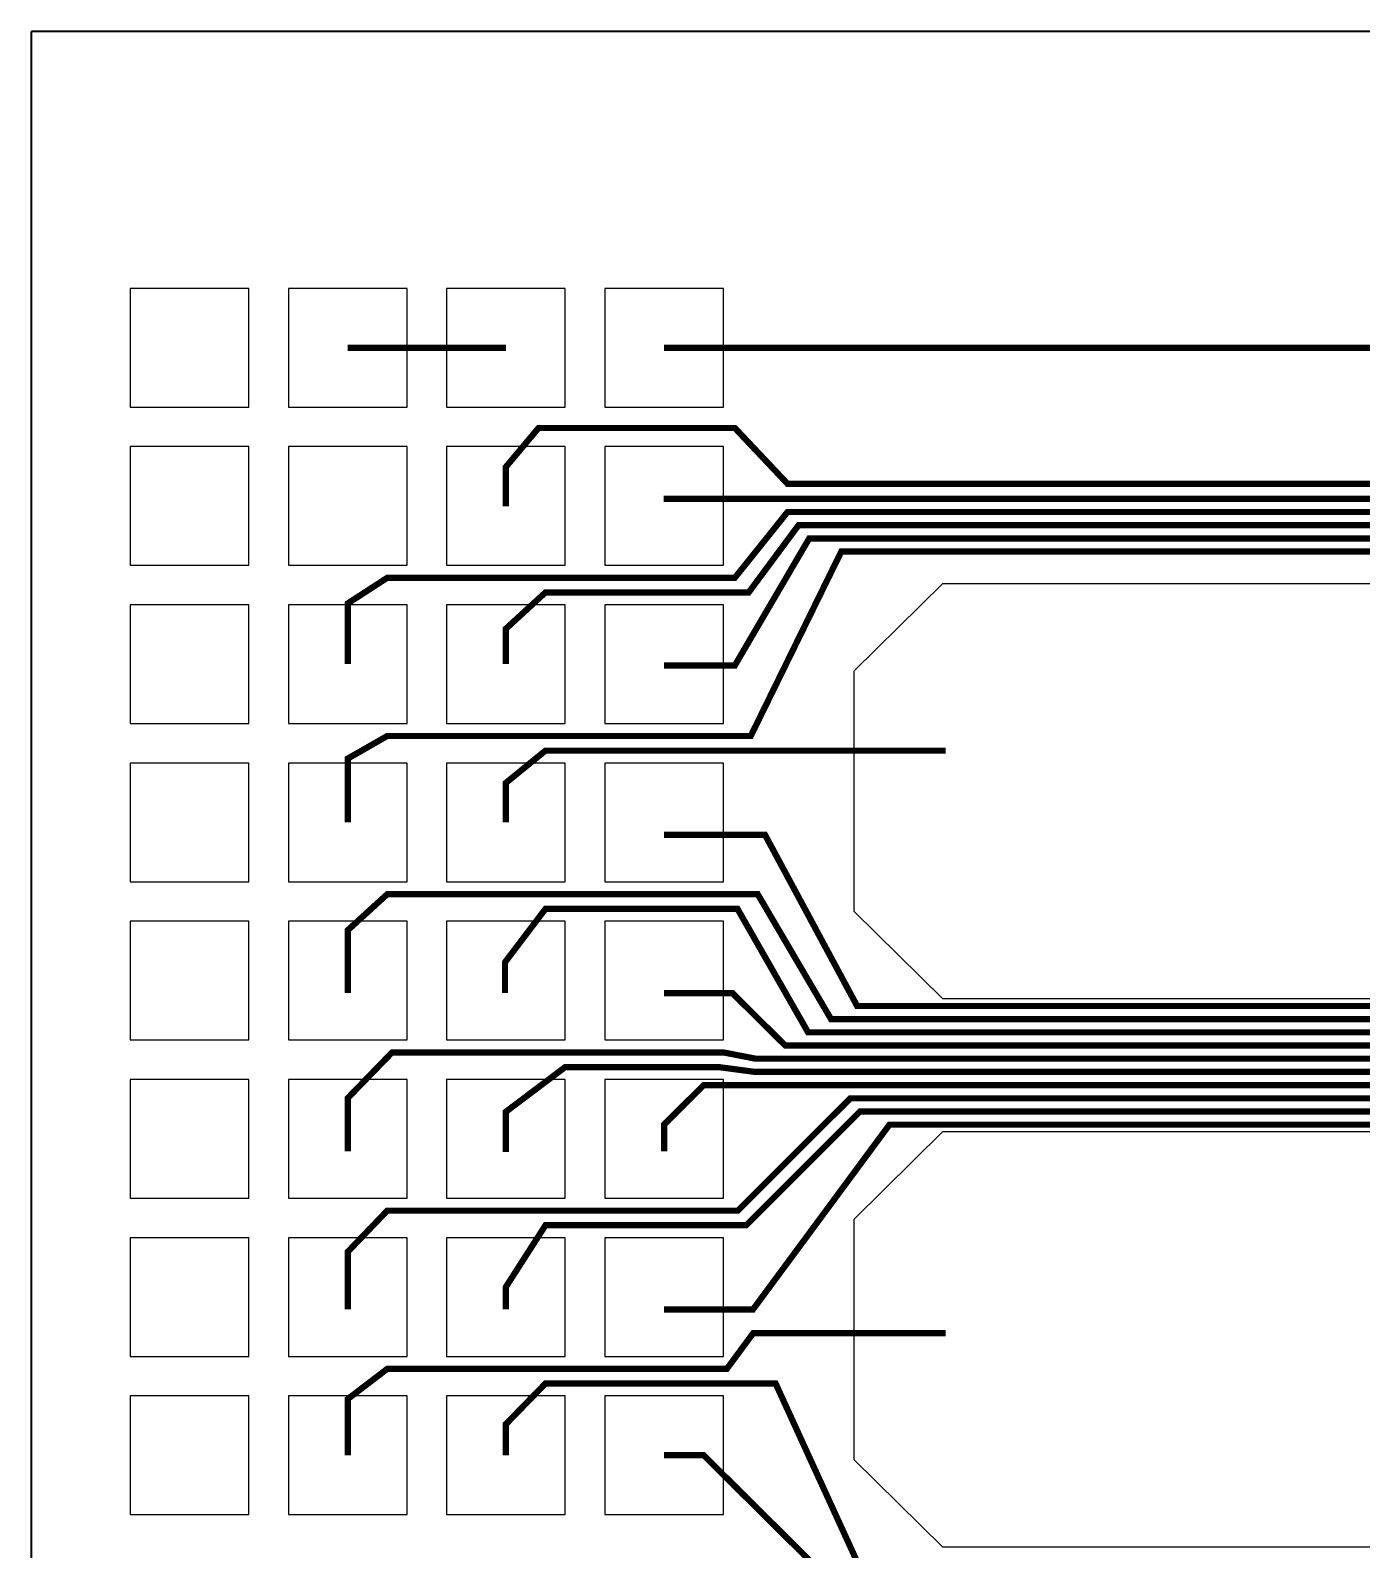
# Model space of a CAD drawing. Extents: x 190.8 to 267.1, y 124 to 174.8.
# Drawn here: x 190.84 to 212.21, y 150.41 to 174.8 of the extents above; entities that cross this region are included whole.
import ezdxf

# ---------------------------------------------------------------- set-up
doc = ezdxf.new("R2010")
doc.units = 0
doc.header["$MEASUREMENT"] = 0

msp = doc.modelspace()

# ---------------------------------------------------------------- linework, layer by layer
for points, const_width in [([(190.855, 174.781), (267.055, 174.781)], 0.03), ([(190.855, 174.781), (190.855, 123.966)], 0.03), ([(195.935, 169.701), (198.475, 169.701)], 0.1), ([(201.014, 169.701), (225.722, 169.701)], 0.1), ([(227.692, 165.438), (225.05, 167.517), (202.996, 167.517), (202.15, 168.413), (198.999, 168.413), (198.475, 167.788), (198.475, 167.153)], 0.1), ([(225.572, 165.131), (224.265, 165.131), (224.158, 165.237), (224.158, 166.027), (222.94, 167.275), (201.007, 167.275)], 0.1), ([(224.365, 164.428), (224.033, 164.428), (223.928, 164.533), (223.928, 165.947), (222.835, 167.063), (202.996, 167.063), (202.15, 166.008), (196.57, 166.008), (195.935, 165.596), (195.935, 164.621)], 0.1), ([(224.26, 164.141), (224.063, 164.141), (223.744, 164.461), (223.744, 165.834), (222.733, 166.851), (203.172, 166.851), (202.373, 165.773), (199.11, 165.773), (198.475, 165.19), (198.475, 164.621)], 0.1), ([(223.345, 162.881), (223.345, 165.816), (222.532, 166.639), (203.344, 166.639), (202.15, 164.6), (201.015, 164.6)], 0.1), ([(221.455, 162.581), (221.455, 166.428), (203.859, 166.428), (202.406, 163.468), (196.57, 163.468), (195.935, 163.105), (195.935, 162.081)], 0.1), ([(198.475, 162.081), (198.475, 162.716), (199.11, 163.233), (205.535, 163.233)], 0.1), ([(224.244, 161.375), (224.144, 161.375), (223.976, 161.207), (223.976, 160.67), (222.447, 159.134), (204.113, 159.134), (202.635, 161.881), (201.015, 161.881)], 0.1), ([(225.572, 160.431), (224.355, 160.431), (222.86, 158.922), (203.695, 158.922), (202.518, 160.928), (196.57, 160.928), (195.935, 160.35), (195.935, 159.341)], 0.1), ([(224.419, 159.281), (224.319, 159.281), (223.717, 158.71), (203.326, 158.71), (202.193, 160.693), (199.11, 160.693), (198.46, 159.835), (198.46, 159.341)], 0.1), ([(225.572, 158.181), (224.355, 158.181), (224.035, 158.498), (202.961, 158.498), (202.11, 159.341), (201.015, 159.341)], 0.1), ([(224.384, 157.081), (224.284, 157.081), (223.065, 158.287), (202.486, 158.287), (201.967, 158.388), (196.647, 158.388), (195.935, 157.655), (195.935, 156.801)], 0.1), ([(225.58, 155.931), (224.37, 155.931), (224.263, 156.037), (224.263, 156.787), (222.965, 158.075), (202.475, 158.075), (201.886, 158.153), (199.427, 158.153), (198.475, 157.436), (198.475, 156.791)], 0.1), ([(224.158, 155.228), (224.058, 155.228), (223.953, 155.333), (223.953, 156.787), (222.86, 157.863), (201.65, 157.863), (201.015, 157.231), (201.015, 156.801)], 0.1), ([(224.148, 154.981), (224.048, 154.981), (223.729, 155.301), (223.729, 156.634), (222.718, 157.651), (204.004, 157.651), (202.198, 155.848), (196.57, 155.848), (195.935, 155.187), (195.935, 154.261)], 0.1), ([(223.33, 153.781), (223.33, 156.616), (222.517, 157.439), (204.159, 157.439), (202.333, 155.613), (199.11, 155.613), (198.475, 154.624), (198.475, 154.261)], 0.1), ([(221.455, 153.781), (221.455, 157.228), (204.633, 157.228), (202.441, 154.261), (201.015, 154.261)], 0.1), ([(205.535, 153.881), (202.445, 153.881), (202.022, 153.308), (196.57, 153.308), (195.935, 152.823), (195.935, 151.921)], 0.1), ([(224.229, 152.575), (224.129, 152.575), (224.058, 152.504), (224.058, 151.844), (222.444, 150.213), (204.113, 150.213), (202.805, 153.073), (199.11, 153.073), (198.475, 152.421), (198.475, 151.921)], 0.1), ([(225.58, 151.618), (224.37, 151.618), (222.658, 149.88), (203.706, 149.88), (201.65, 151.921), (201.015, 151.921)], 0.1)]:
    msp.add_lwpolyline(points, dxfattribs=dict(const_width=const_width))
for points in [[(192.442, 168.748), (194.347, 168.748), (194.347, 170.653), (192.442, 170.653)], [(194.982, 168.748), (196.887, 168.748), (196.887, 170.653), (194.982, 170.653)], [(197.522, 168.748), (199.427, 168.748), (199.427, 170.653), (197.522, 170.653)], [(200.062, 168.748), (201.967, 168.748), (201.967, 170.653), (200.062, 170.653)], [(192.442, 166.208), (194.347, 166.208), (194.347, 168.113), (192.442, 168.113)], [(194.982, 166.208), (196.887, 166.208), (196.887, 168.113), (194.982, 168.113)], [(197.522, 166.208), (199.427, 166.208), (199.427, 168.113), (197.522, 168.113)], [(200.062, 166.208), (201.967, 166.208), (201.967, 168.113), (200.062, 168.113)], [(220.49, 161.411), (220.49, 159.246), (205.49, 159.246), (204.068, 160.648), (204.068, 164.513), (205.49, 165.916), (220.49, 165.916), (220.49, 163.751), (217.725, 163.751), (217.725, 161.411)], [(192.442, 163.668), (194.347, 163.668), (194.347, 165.573), (192.442, 165.573)], [(194.982, 163.668), (196.887, 163.668), (196.887, 165.573), (194.982, 165.573)], [(197.522, 163.668), (199.427, 163.668), (199.427, 165.573), (197.522, 165.573)], [(200.062, 163.668), (201.967, 163.668), (201.967, 165.573), (200.062, 165.573)], [(192.442, 161.128), (194.347, 161.128), (194.347, 163.033), (192.442, 163.033)], [(194.982, 161.128), (196.887, 161.128), (196.887, 163.033), (194.982, 163.033)], [(197.522, 161.128), (199.427, 161.128), (199.427, 163.033), (197.522, 163.033)], [(200.062, 161.128), (201.967, 161.128), (201.967, 163.033), (200.062, 163.033)], [(192.442, 158.588), (194.347, 158.588), (194.347, 160.493), (192.442, 160.493)], [(194.982, 158.588), (196.887, 158.588), (196.887, 160.493), (194.982, 160.493)], [(197.522, 158.588), (199.427, 158.588), (199.427, 160.493), (197.522, 160.493)], [(200.062, 158.588), (201.967, 158.588), (201.967, 160.493), (200.062, 160.493)], [(192.442, 156.048), (194.347, 156.048), (194.347, 157.953), (192.442, 157.953)], [(194.982, 156.048), (196.887, 156.048), (196.887, 157.953), (194.982, 157.953)], [(197.522, 156.048), (199.427, 156.048), (199.427, 157.953), (197.522, 157.953)], [(200.062, 156.048), (201.967, 156.048), (201.967, 157.953), (200.062, 157.953)], [(220.49, 152.611), (220.49, 150.446), (205.49, 150.446), (204.068, 151.848), (204.068, 155.713), (205.49, 157.116), (220.49, 157.116), (220.49, 154.951), (217.725, 154.951), (217.725, 152.611)], [(192.442, 153.508), (194.347, 153.508), (194.347, 155.413), (192.442, 155.413)], [(194.982, 153.508), (196.887, 153.508), (196.887, 155.413), (194.982, 155.413)], [(197.522, 153.508), (199.427, 153.508), (199.427, 155.413), (197.522, 155.413)], [(200.062, 153.508), (201.967, 153.508), (201.967, 155.413), (200.062, 155.413)], [(192.442, 150.968), (194.347, 150.968), (194.347, 152.873), (192.442, 152.873)], [(194.982, 150.968), (196.887, 150.968), (196.887, 152.873), (194.982, 152.873)], [(197.522, 150.968), (199.427, 150.968), (199.427, 152.873), (197.522, 152.873)], [(200.062, 150.968), (201.967, 150.968), (201.967, 152.873), (200.062, 152.873)]]:
    msp.add_lwpolyline(points, close=True)

doc.saveas('drawing.dxf')
